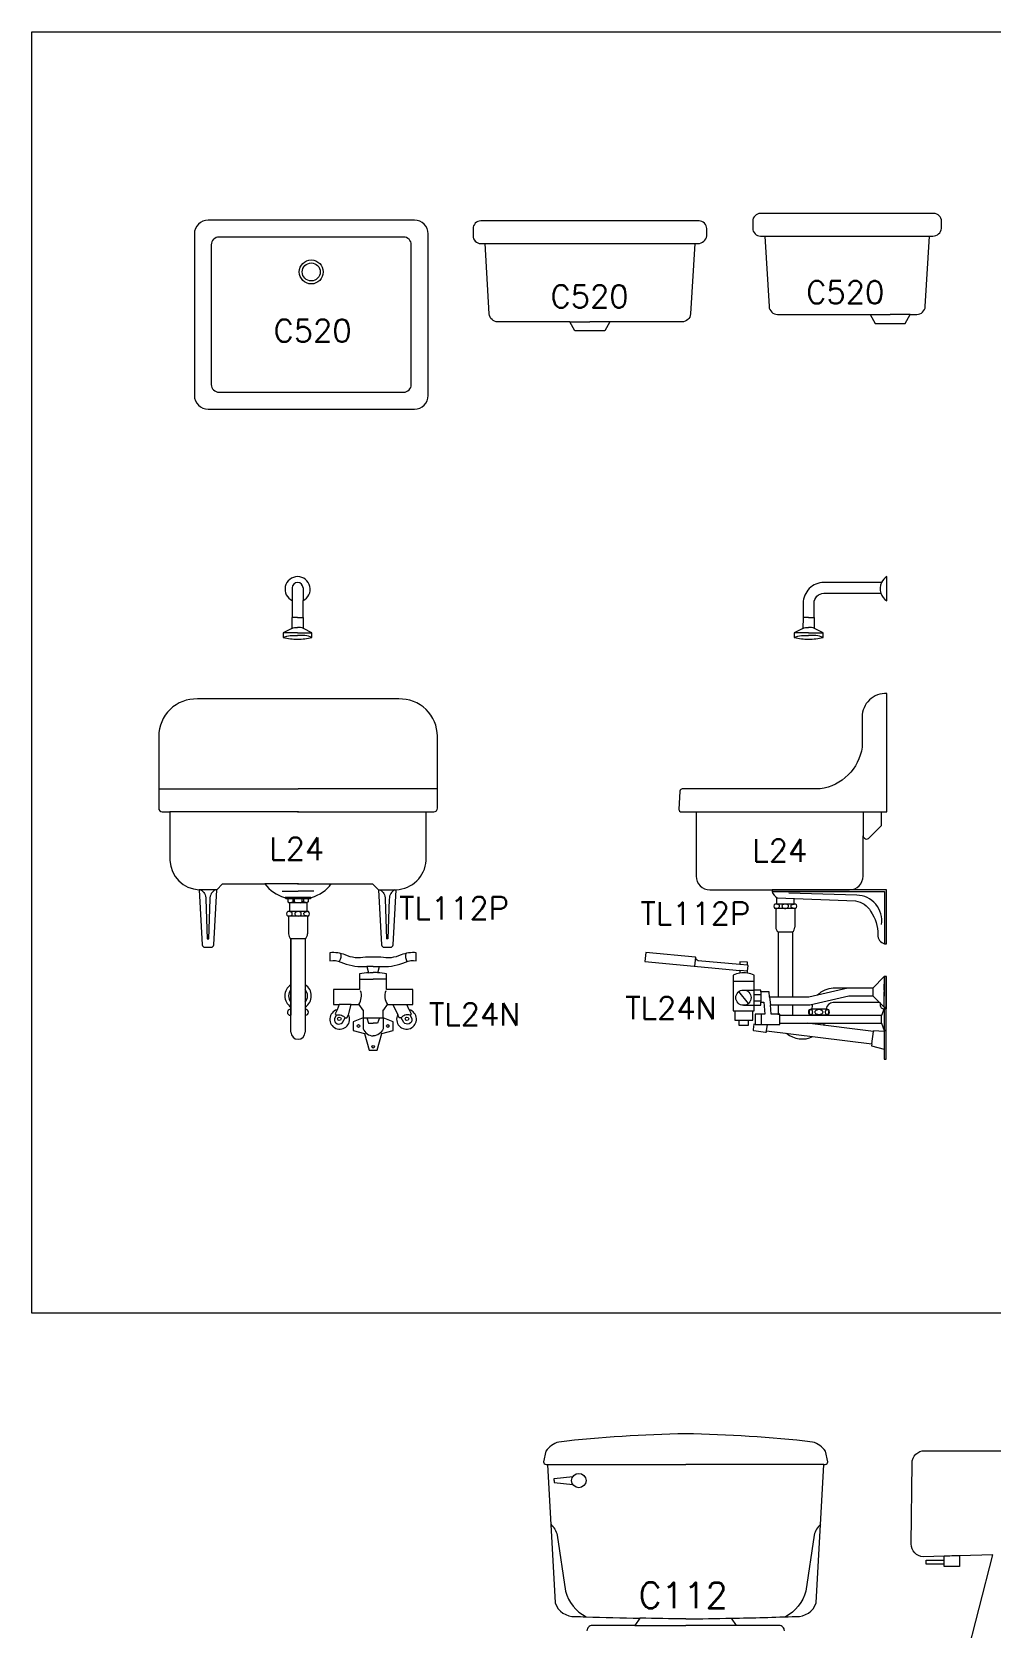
# Model space of a CAD drawing. Header units: inches. Extents: x -2548 to -2391, y 2200 to 2352.
# Drawn here: x -2435.76 to -2432.03, y 2328.6 to 2334.82 of the extents above; entities that cross this region are included whole.
import ezdxf
from ezdxf.enums import TextEntityAlignment as Align

# ---------------------------------------------------------------- set-up
doc = ezdxf.new("R2010")
doc.units = ezdxf.units.IN
doc.header["$MEASUREMENT"] = 0
for name, color, linetype in [('3', 3, 'Continuous'), ('WC-DET1', 15, 'Continuous'), ('WC-DET2', 10, 'Continuous'), ('WC-OUT', 7, 'Continuous'), ('WC-OUTL', 7, 'Continuous'), ('WC-SERIAL', 4, 'Continuous')]:
    doc.layers.add(name, color=color, linetype=linetype)
doc.styles.add('ROMANS', font='romans', dxfattribs={"height": 0.1})

msp = doc.modelspace()

# ---------------------------------------------------------------- linework, layer by layer
at = {"color": 1}
for points in [[(-2434.75171, 2332.6039), (-2434.75171, 2332.53792), (-2434.75346, 2332.53792), (-2434.75346, 2332.49592), (-2434.78671, 2332.47842), (-2434.78671, 2332.46092, 0.0615421), (-2434.73071, 2332.45392, 0.0615421), (-2434.67471, 2332.46092), (-2434.67471, 2332.47842), (-2434.70796, 2332.49592), (-2434.70796, 2332.53792), (-2434.70971, 2332.53792), (-2434.70971, 2332.6039, 4.4415184)], [(-2434.78146, 2331.44942), (-2434.72896, 2331.44942), (-2434.67646, 2331.44942, 0.1728332), (-2434.59944, 2331.50194), (-2434.43863, 2331.50197), (-2434.41571, 2331.47917), (-2434.404, 2331.2651, 0.3983009), (-2434.39352, 2331.25517), (-2434.38158, 2331.25517), (-2434.36965, 2331.25517, 0.3983009), (-2434.35917, 2331.2651), (-2434.34746, 2331.47918, -0.0000065), (-2434.34746, 2331.47918, 0.386985), (-2434.23021, 2331.59292), (-2434.23021, 2331.78192), (-2434.20046, 2331.78192, 0.4142136), (-2434.18646, 2331.79592), (-2434.18646, 2332.07592, 0.4246497), (-2434.33696, 2332.22117), (-2434.73071, 2332.22117), (-2435.12096, 2332.22117, 0.4246497), (-2435.27146, 2332.07592), (-2435.27146, 2331.79592, 0.4142136), (-2435.25746, 2331.78192), (-2435.22771, 2331.78192), (-2435.22771, 2331.59292, 0.3929767), (-2435.11396, 2331.47918), (-2435.10225, 2331.2651, 0.3983009), (-2435.09177, 2331.25517), (-2435.07983, 2331.25517), (-2435.0679, 2331.25517, 0.3983009), (-2435.05742, 2331.2651), (-2435.04571, 2331.47917), (-2435.02279, 2331.50197), (-2434.85848, 2331.50194, 0.1728332)], [(-2434.38421, 2331.09067), (-2434.38421, 2331.13092), (-2434.38421, 2331.15192, 0.0219067), (-2434.41899, 2331.15618), (-2434.41221, 2331.17992), (-2434.39996, 2331.17992, 0.1003423), (-2434.31071, 2331.19742, -0.1467688), (-2434.26871, 2331.20267), (-2434.26871, 2331.23417, 0.1181573), (-2434.32821, 2331.22542, -0.1613498), (-2434.40696, 2331.21667), (-2434.43671, 2331.21667), (-2434.46646, 2331.21667, -0.1613498), (-2434.54521, 2331.22542, 0.1181573), (-2434.60471, 2331.23417), (-2434.60471, 2331.20267, -0.1467688), (-2434.56271, 2331.19742, 0.1003423), (-2434.47346, 2331.17992), (-2434.46121, 2331.17992), (-2434.45443, 2331.15618, 0.0219067), (-2434.48921, 2331.15192), (-2434.48921, 2331.13092), (-2434.48921, 2331.09067), (-2434.59115, 2331.09067), (-2434.59115, 2331.03292), (-2434.5684, 2331.03292), (-2434.57729, 2331.01217, 2.8068044), (-2434.53253, 2330.99301), (-2434.52255, 2331.03292), (-2434.49271, 2331.03292), (-2434.47871, 2331.01192), (-2434.47521, 2331.01192), (-2434.47521, 2330.98042), (-2434.5148, 2330.96467), (-2434.5148, 2330.93142), (-2434.46996, 2330.91917), (-2434.45246, 2330.85442), (-2434.43671, 2330.85442), (-2434.42096, 2330.85442), (-2434.40346, 2330.91917), (-2434.35862, 2330.93142), (-2434.35862, 2330.96467), (-2434.39821, 2330.98042), (-2434.39821, 2331.01192), (-2434.39471, 2331.01192), (-2434.38071, 2331.03292), (-2434.36027, 2331.03292), (-2434.34089, 2330.99301, 2.8068044), (-2434.29613, 2331.01217), (-2434.30502, 2331.03292), (-2434.28227, 2331.03292), (-2434.28227, 2331.09067)]]:
    msp.add_lwpolyline(points, format="xyb", close=True, dxfattribs=at)
msp.add_circle((-2434.67753, 2333.88242), 0.035, dxfattribs=at)
at = {"layer": '3'}
msp.add_lwpolyline([(-2435.76498, 2334.81618), (-2419.57308, 2334.81618), (-2419.57308, 2329.832), (-2435.76498, 2329.832)], close=True, dxfattribs=at)
at = {"layer": 'WC-DET1', "color": 1}
for p, q in [((-2433.1789, 2331.78192), (-2432.52965, 2331.78192)), ((-2432.52965, 2331.78192), (-2432.4579, 2331.78192)), ((-2434.77869, 2331.44942), (-2434.77869, 2331.44659)), ((-2434.77716, 2331.44659), (-2434.77716, 2331.44376)), ((-2434.76894, 2331.44376), (-2434.76894, 2331.43165)), ((-2434.68898, 2331.44376), (-2434.68898, 2331.43165)), ((-2434.68076, 2331.44659), (-2434.68076, 2331.44376)), ((-2434.67923, 2331.44942), (-2434.67923, 2331.44659)), ((-2432.88315, 2331.47217), (-2432.44565, 2331.47217)), ((-2432.86608, 2331.44905), (-2432.86608, 2331.42353)), ((-2432.79871, 2331.44505), (-2432.79871, 2331.42353)), ((-2432.44565, 2331.47217), (-2432.44565, 2331.26917)), ((-2434.76894, 2331.43165), (-2434.76264, 2331.42768)), ((-2434.76587, 2331.37673), (-2434.76587, 2331.30694)), ((-2434.76264, 2331.42768), (-2434.76264, 2331.39409)), ((-2434.68898, 2331.43165), (-2434.69528, 2331.42768)), ((-2434.69528, 2331.42768), (-2434.69528, 2331.39409)), ((-2434.69205, 2331.37673), (-2434.69205, 2331.30694)), ((-2432.8693, 2331.40617), (-2432.8693, 2331.33287)), ((-2432.79549, 2331.40617), (-2432.79549, 2331.33287)), ((-2432.86047, 2331.31472), (-2432.80432, 2331.31472)), ((-2434.75674, 2331.28878), (-2434.70118, 2331.28878)), ((-2432.90489, 2330.9302), (-2432.9017, 2330.95417))]:
    msp.add_line(p, q, dxfattribs=at)
msp.add_lwpolyline([(-2435.03681, 2333.41447), (-2434.31826, 2333.41447, 0.4142136), (-2434.28816, 2333.44457), (-2434.28816, 2333.98812, 0.4142136), (-2434.31826, 2334.01822), (-2435.03681, 2334.01822, 0.4142136), (-2435.06691, 2333.98812), (-2435.06691, 2333.44457, 0.4142136)], format="xyb", close=True, dxfattribs=at)
for points in [[(-2434.75171, 2332.65342), (-2434.75171, 2332.6039)], [(-2434.70971, 2332.65342), (-2434.70971, 2332.6039)], [(-2434.73071, 2332.53792), (-2434.75171, 2332.53792)], [(-2434.73071, 2332.53792), (-2434.70971, 2332.53792)], [(-2432.7414, 2332.53792), (-2432.7624, 2332.53792)], [(-2432.7414, 2332.53792), (-2432.7204, 2332.53792)], [(-2434.73071, 2332.47842), (-2434.78671, 2332.47842)], [(-2434.73071, 2332.47842), (-2434.67471, 2332.47842)], [(-2432.7414, 2332.47842), (-2432.7974, 2332.47842)], [(-2432.7414, 2332.47842), (-2432.6854, 2332.47842)], [(-2435.26971, 2331.87117), (-2434.72896, 2331.87117)], [(-2434.18821, 2331.87117), (-2434.72896, 2331.87117)], [(-2434.72721, 2331.50192), (-2434.85846, 2331.50194)], [(-2434.73071, 2331.50192), (-2434.59946, 2331.50194)], [(-2434.67923, 2331.44942), (-2434.77869, 2331.44942)], [(-2434.67923, 2331.44659), (-2434.77869, 2331.44659)], [(-2434.68076, 2331.44376), (-2434.77716, 2331.44376)], [(-2432.88315, 2331.47917), (-2432.58215, 2331.47917)], [(-2434.68892, 2331.39409), (-2434.769, 2331.39409)], [(-2434.68892, 2331.37673), (-2434.769, 2331.37673)], [(-2434.69528, 2331.42768), (-2434.76264, 2331.42768)], [(-2432.79236, 2331.42353), (-2432.87244, 2331.42353)], [(-2432.79236, 2331.40617), (-2432.87244, 2331.40617)], [(-2432.86018, 2331.31472), (-2432.86018, 2331.06092)], [(-2432.80461, 2331.31472), (-2432.80461, 2331.06092)], [(-2434.75674, 2330.92525), (-2434.75674, 2331.28878), (-2434.70118, 2331.28878), (-2434.70118, 2330.92525)], [(-2434.75674, 2331.28878), (-2434.75674, 2331.04604)], [(-2434.70118, 2331.28878), (-2434.70118, 2331.04604)], [(-2432.4474, 2331.14124), (-2432.4474, 2331.08192)], [(-2432.43865, 2331.08892), (-2432.43865, 2331.14205), (-2432.44215, 2331.14205)], [(-2434.75674, 2331.06683), (-2434.75674, 2330.99092)], [(-2434.70118, 2331.06683), (-2434.70118, 2330.99092)], [(-2433.0354, 2331.12392), (-2432.95315, 2331.12392)], [(-2432.9269, 2331.08192), (-2432.9269, 2331.04167)], [(-2432.49115, 2331.09592), (-2432.49115, 2331.06617)], [(-2432.4474, 2331.08892), (-2432.4474, 2331.1123)], [(-2432.4474, 2331.08892), (-2432.4474, 2331.06554)], [(-2432.4474, 2331.0226), (-2432.4474, 2331.08192)], [(-2432.43865, 2331.05567), (-2432.43865, 2331.10642)], [(-2434.52255, 2331.03292), (-2434.5684, 2331.03292)], [(-2434.36027, 2331.03292), (-2434.30502, 2331.03292)], [(-2433.0284, 2331.00842), (-2432.9584, 2331.00842)], [(-2432.99515, 2331.02942), (-2432.95315, 2331.02942)], [(-2432.8933, 2331.06092), (-2432.89032, 2331.03117)], [(-2432.86018, 2331.03117), (-2432.86018, 2330.99179)], [(-2432.80461, 2331.03117), (-2432.80461, 2330.99179)], [(-2432.4474, 2331.01717), (-2432.4474, 2330.93142)], [(-2434.47521, 2330.98042), (-2434.39821, 2330.98042)], [(-2432.94965, 2330.95522), (-2432.94965, 2330.95417), (-2432.8534, 2330.95417), (-2432.8534, 2330.95942)], [(-2432.8534, 2330.95942), (-2432.8534, 2330.98917)], [(-2432.8534, 2330.95942), (-2432.74667, 2330.95942)], [(-2432.4579, 2330.95942), (-2432.4579, 2330.98917)], [(-2432.49598, 2330.87961), (-2432.48875, 2330.92747)], [(-2432.4474, 2330.92756), (-2432.4474, 2330.85908)], [(-2433.75802, 2329.24254), (-2433.22002, 2329.24254)], [(-2432.68202, 2329.24254), (-2433.22002, 2329.24254)], [(-2433.73202, 2329.18054), (-2433.73202, 2329.18854), (-2433.65937, 2329.19599)], [(-2433.73202, 2329.18054), (-2433.73202, 2329.17254), (-2433.65937, 2329.16509)], [(-2432.21373, 2328.8548), (-2432.21373, 2328.8708)], [(-2433.41802, 2328.61654), (-2433.22002, 2328.61654)], [(-2433.02202, 2328.61654), (-2433.22002, 2328.61654)]]:
    msp.add_lwpolyline(points, dxfattribs=at)
for points in [[(-2432.45756, 2332.67442, 0.1968842), (-2432.46043, 2332.63242, 0.2837857)], [(-2434.75346, 2332.49592, -0.0914637), (-2434.73071, 2332.49942, -1.4793321)], [(-2434.70796, 2332.49592, 0.0914637), (-2434.73071, 2332.49942, 1.4793321)], [(-2432.76415, 2332.49592, -0.0914637), (-2432.7414, 2332.49942, -1.4793321)], [(-2432.71865, 2332.49592, 0.0914637), (-2432.7414, 2332.49942, 1.4793321)], [(-2432.7974, 2332.46092, -0.1097722), (-2432.7414, 2332.46792, 0.047192)], [(-2432.6854, 2332.46092, 0.1097722), (-2432.7414, 2332.46792, -0.047192)], [(-2434.72721, 2331.78192), (-2435.22771, 2331.78192, -0.4142136)], [(-2434.73071, 2331.78192), (-2434.23021, 2331.78192, 0.4142136)], [(-2432.52965, 2331.78192), (-2432.52965, 2331.68917, -0.4142136)], [(-2435.04571, 2331.47917), (-2435.11221, 2331.47917, -0.0031524), (-2435.11396, 2331.47918)], [(-2434.41571, 2331.47917), (-2434.34921, 2331.47917, 0.0031524), (-2434.34746, 2331.47918)], [(-2432.58215, 2331.47917), (-2432.88315, 2331.47917, -0.4142136)], [(-2432.45773, 2331.34382, 0.4517329), (-2432.55436, 2331.45786), (-2432.81872, 2331.46516)], [(-2434.43671, 2331.17992), (-2434.46121, 2331.17992, -0.1003423)], [(-2434.45427, 2331.15619, -0.0109906), (-2434.43671, 2331.15717, 0.9668696)], [(-2434.43671, 2331.17992), (-2434.41221, 2331.17992, 0.1003423)], [(-2434.41915, 2331.15619, 0.0109906), (-2434.43671, 2331.15717, -0.9668696)], [(-2432.9794, 2331.15432, 0.074058), (-2433.00915, 2331.15432, 4.6979645)], [(-2432.95315, 2331.02942), (-2432.95315, 2331.08892, 0.2128581)], [(-2432.59046, 2331.09548), (-2432.64536, 2331.09548, 0.2090893), (-2432.70671, 2331.06865, 0.6425249)], [(-2432.46315, 2331.03992), (-2432.46315, 2331.03117, 0.4142136), (-2432.4474, 2331.01542), (-2432.43865, 2331.01542), (-2432.43865, 2331.06617)], [(-2434.75674, 2331.01367), (-2434.75911, 2331.01367, 1.1110577), (-2434.75674, 2330.99117)], [(-2434.70118, 2330.99092), (-2434.69961, 2330.99092, 1), (-2434.69961, 2331.01367), (-2434.70118, 2331.01367, 1)], [(-2432.72889, 2331.01454), (-2432.7309, 2331.01454, 1), (-2432.7309, 2330.99179)], [(-2432.7309, 2331.03204), (-2432.72893, 2331.03204, 1)], [(-2432.72605, 2331.03366, 0.0580095), (-2432.72889, 2331.01454, 0.6425249)], [(-2432.67324, 2331.01454), (-2432.72889, 2331.01454, 1)], [(-2432.67336, 2330.99179), (-2432.6714, 2330.99179, 1), (-2432.6714, 2331.01454), (-2432.67324, 2331.01454, 1)], [(-2432.4649, 2331.03992), (-2432.64536, 2331.03992, 0.3869743), (-2432.67324, 2331.01454, 0.4126155)], [(-2432.7309, 2330.99179), (-2432.72893, 2330.99179, 1)], [(-2432.72893, 2330.99179), (-2432.67336, 2330.99179, 1)], [(-2434.75674, 2330.92525, 1), (-2434.70118, 2330.92525, 3.8174799)], [(-2433.74508, 2329.01059, -0.1514876), (-2433.72002, 2328.96854), (-2433.68802, 2328.75054, 0.2079872), (-2433.60802, 2328.65054, 3.712219)], [(-2432.69495, 2329.01059, 0.1514876), (-2432.72002, 2328.96854), (-2432.75202, 2328.75054, -0.2079872), (-2432.83202, 2328.65054, -3.712219)], [(-2433.22002, 2328.64254, -0.0029042), (-2433.39801, 2328.64497, -0.3379917)], [(-2433.22002, 2328.64254, 0.0029042), (-2433.04202, 2328.64497, 0.3379917)]]:
    msp.add_lwpolyline(points, format="xyb", dxfattribs=at)
for centre, radius in [((-2434.67753, 2333.88242), 0.04656), ((-2434.30502, 2330.97692), 0.007), ((-2433.63602, 2329.18054), 0.028)]:
    msp.add_circle(centre, radius, dxfattribs=at)
for centre, radius, start, end in [((-2434.73071, 2332.65342), 0.021, 0, 180), ((-2434.76381, 2331.38541), 0.01011, 120.89592, 239.10408), ((-2434.69411, 2331.38541), 0.01011, 300.89592, 59.10408), ((-2432.86724, 2331.41485), 0.01011, 120.89592, 239.10408), ((-2432.79755, 2331.41485), 0.01011, 300.89592, 59.10408), ((-2432.84438, 2331.33377), 0.02494, 182.062987, 229.821417), ((-2432.82041, 2331.33377), 0.02494, 310.178583, 357.937013), ((-2434.74095, 2331.30783), 0.02494, 182.062987, 229.821417), ((-2434.71697, 2331.30783), 0.02494, 310.178583, 357.937013), ((-2434.72896, 2331.06617), 0.05163, 122.556811, 237.443189), ((-2434.72896, 2331.06617), 0.03693, 138.79554, 221.20446), ((-2434.72896, 2331.06617), 0.05163, 302.556811, 57.443189), ((-2434.72896, 2331.06617), 0.03693, 318.79554, 41.20446), ((-2432.76677, 2330.99179), 0.03784, 180, 183.977468), ((-2432.76677, 2330.99179), 0.03784, 356.022532, 0), ((-2432.76677, 2330.99179), 0.09341, 334.431853, 339.721382), ((-2432.76677, 2330.99179), 0.09341, 358.389602, 0), ((-2432.76677, 2330.99179), 0.09341, 229.663255, 296.228814), ((-2422.90573, 1971.29881), 357.70863, 91.4814583, 91.491072)]:
    msp.add_arc(centre, radius, start, end, dxfattribs=at)
at = {"layer": 'WC-DET2', "color": 1}
for p, q in [((-2434.74985, 2331.44376), (-2434.74985, 2331.43192)), ((-2434.7438, 2331.44376), (-2434.7438, 2331.43192)), ((-2434.71412, 2331.44376), (-2434.71412, 2331.43192)), ((-2434.70807, 2331.44376), (-2434.70807, 2331.43192)), ((-2434.76264, 2331.42768), (-2434.74985, 2331.43192)), ((-2434.74985, 2331.43192), (-2434.7438, 2331.43192)), ((-2434.7391, 2331.42768), (-2434.7438, 2331.43192)), ((-2434.71882, 2331.42768), (-2434.71412, 2331.43192)), ((-2434.70807, 2331.43192), (-2434.71412, 2331.43192)), ((-2434.69528, 2331.42768), (-2434.70807, 2331.43192))]:
    msp.add_line(p, q, dxfattribs=at)
for points in [[(-2433.18487, 2333.99319), (-2433.20114, 2333.71913, -0.3927255), (-2433.2343, 2333.68834), (-2433.51529, 2333.68834), (-2433.53469, 2333.65351), (-2433.59384, 2333.65351), (-2433.65107, 2333.65351), (-2433.67047, 2333.68834), (-2433.95129, 2333.68834, -0.3927255), (-2433.98445, 2333.71913), (-2434.00054, 2333.99319)], [(-2432.9117, 2334.02203), (-2432.8956, 2333.74797, 0.3927255), (-2432.86244, 2333.71718), (-2432.50165, 2333.71718), (-2432.48225, 2333.68236), (-2432.42502, 2333.68236), (-2432.36587, 2333.68236), (-2432.34647, 2333.71718), (-2432.32045, 2333.71718, 0.3927255), (-2432.28729, 2333.74797), (-2432.27102, 2334.02203)], [(-2434.78671, 2332.46092, -0.1097722), (-2434.73071, 2332.46792, 0.047192)], [(-2434.67471, 2332.46092, 0.1097722), (-2434.73071, 2332.46792, -0.047192)], [(-2435.10871, 2331.47917, -0.2839913), (-2435.08771, 2331.44242), (-2435.08246, 2331.28842), (-2435.07633, 2331.28842)], [(-2435.05096, 2331.47917, 0.2839913), (-2435.07196, 2331.44242), (-2435.07721, 2331.28842), (-2435.07633, 2331.28842)], [(-2434.41046, 2331.47917, -0.2839913), (-2434.38946, 2331.44242), (-2434.38421, 2331.28842)], [(-2434.35271, 2331.47917, 0.2839913), (-2434.37371, 2331.44242), (-2434.37896, 2331.28842), (-2434.38421, 2331.28842)], [(-2434.76431, 2331.37673, 0.0617923), (-2434.75923, 2331.37736, 0.0750644), (-2434.75534, 2331.37899, 0.1070264), (-2434.75247, 2331.38172, 0.0908467), (-2434.75163, 2331.38637, 0.1505634), (-2434.75247, 2331.3891, 0.1070264), (-2434.75534, 2331.39183, 0.0750644), (-2434.75923, 2331.39346, 0.0617923), (-2434.76431, 2331.39409, 0.0549391)], [(-2434.69361, 2331.37673, -0.0617923), (-2434.69869, 2331.37736, -0.0750644), (-2434.70258, 2331.37899, -0.1070264), (-2434.70545, 2331.38172, -0.0908467), (-2434.70629, 2331.38637, -0.1505634), (-2434.70545, 2331.3891, -0.1070264), (-2434.70258, 2331.39183, -0.0750644), (-2434.69869, 2331.39346, -0.0617923), (-2434.69361, 2331.39409, -0.0549391)], [(-2432.86775, 2331.40617, 0.0617923), (-2432.86267, 2331.4068, 0.0750644), (-2432.85878, 2331.40843, 0.1070264), (-2432.8559, 2331.41116, 0.0908467), (-2432.85506, 2331.41581, 0.1505634), (-2432.8559, 2331.41854, 0.1070264), (-2432.85878, 2331.42127, 0.0750644), (-2432.86267, 2331.4229, 0.0617923), (-2432.86775, 2331.42353, 0.0549391)], [(-2432.79705, 2331.40617, -0.0617923), (-2432.80212, 2331.4068, -0.0750644), (-2432.80601, 2331.40843, -0.1070264), (-2432.80889, 2331.41116, -0.0908467), (-2432.80973, 2331.41581, -0.1505634), (-2432.80889, 2331.41854, -0.1070264), (-2432.80601, 2331.42127, -0.0750644), (-2432.80212, 2331.4229, -0.0617923), (-2432.79705, 2331.42353, -0.0549391)], [(-2434.56414, 2331.23136, -0.2093777), (-2434.56829, 2331.19961, 3.9258923)], [(-2434.30928, 2331.23136, 0.2093777), (-2434.30513, 2331.19961, -3.9258923)], [(-2434.57729, 2331.01217), (-2434.58415, 2330.99617), (-2434.58065, 2330.99092, -0.1712927), (-2434.55965, 2330.99092, -0.1532882), (-2434.54565, 2330.98042), (-2434.53865, 2330.98042), (-2434.53253, 2330.99301)], [(-2434.29613, 2331.01217), (-2434.28927, 2330.99617), (-2434.29277, 2330.99092, 0.1712927), (-2434.31377, 2330.99092, 0.1532882), (-2434.32777, 2330.98042), (-2434.33477, 2330.98042), (-2434.34089, 2330.99301)], [(-2434.58065, 2330.99092), (-2434.58765, 2330.97692, 0.773188), (-2434.55615, 2330.96292), (-2434.54565, 2330.98042)], [(-2434.47521, 2330.98042), (-2434.47521, 2330.93842, 0.3136157), (-2434.43671, 2330.91042, 2.9747203)], [(-2434.39821, 2330.98042), (-2434.39821, 2330.93842, -0.3136157), (-2434.43671, 2330.91042, -2.9747203)], [(-2434.29277, 2330.99092), (-2434.28577, 2330.97692, -0.773188), (-2434.31727, 2330.96292), (-2434.32777, 2330.98042)]]:
    msp.add_lwpolyline(points, format="xyb", dxfattribs=at)
for points in [[(-2433.67047, 2333.68834), (-2433.59288, 2333.68834)], [(-2433.51529, 2333.68834), (-2433.59288, 2333.68834)], [(-2432.50165, 2333.71718), (-2432.42406, 2333.71718)], [(-2432.34647, 2333.71718), (-2432.42406, 2333.71718)], [(-2434.79021, 2331.47392), (-2434.72896, 2331.47392)], [(-2434.66771, 2331.47392), (-2434.72896, 2331.47392)], [(-2433.18186, 2331.21711), (-2433.1852, 2331.18128)], [(-2434.48921, 2331.13092), (-2434.43671, 2331.13092)], [(-2434.38421, 2331.13092), (-2434.43671, 2331.13092)], [(-2432.9794, 2331.18504), (-2433.00915, 2331.18781)], [(-2432.97932, 2331.16212), (-2433.00915, 2331.1649)], [(-2432.97573, 2331.03663), (-2433.01306, 2331.08292)], [(-2432.99515, 2331.08892), (-2432.95315, 2331.08892)], [(-2432.95315, 2331.07142), (-2432.9269, 2331.07142)], [(-2432.95315, 2331.04692), (-2432.9269, 2331.04692)], [(-2434.46121, 2330.98042), (-2434.45421, 2330.95942), (-2434.43671, 2330.95942)], [(-2434.41221, 2330.98042), (-2434.41921, 2330.95942), (-2434.43671, 2330.95942)], [(-2433.01265, 2330.97167), (-2432.9759, 2330.97167)], [(-2432.92515, 2330.95417), (-2432.92515, 2330.99442)]]:
    msp.add_lwpolyline(points, dxfattribs=at)
for points in [[(-2434.72896, 2331.39409, 0.0617923), (-2434.73404, 2331.39346, 0.0750644), (-2434.73793, 2331.39183, 0.1070264), (-2434.7408, 2331.3891, 0.1505634), (-2434.74164, 2331.38637, 0.0908467), (-2434.7408, 2331.38172, 0.1070264), (-2434.73793, 2331.37899, 0.0750644), (-2434.73404, 2331.37736, 0.0617923), (-2434.72896, 2331.37673, 0.0617923), (-2434.72388, 2331.37736, 0.0750644), (-2434.71999, 2331.37899, 0.1070264), (-2434.71712, 2331.38172, 0.0908467), (-2434.71628, 2331.38637, 0.1505634), (-2434.71712, 2331.3891, 0.1070264), (-2434.71999, 2331.39183, 0.0750644), (-2434.72388, 2331.39346, 0.0617923)], [(-2432.8324, 2331.42353, 0.0617923), (-2432.83747, 2331.4229, 0.0750644), (-2432.84136, 2331.42127, 0.1070264), (-2432.84424, 2331.41854, 0.1505634), (-2432.84508, 2331.41581, 0.0908467), (-2432.84424, 2331.41116, 0.1070264), (-2432.84136, 2331.40843, 0.0750644), (-2432.83747, 2331.4068, 0.0617923), (-2432.8324, 2331.40617, 0.0617923), (-2432.82732, 2331.4068, 0.0750644), (-2432.82343, 2331.40843, 0.1070264), (-2432.82055, 2331.41116, 0.0908467), (-2432.81971, 2331.41581, 0.1505634), (-2432.82055, 2331.41854, 0.1070264), (-2432.82343, 2331.42127, 0.0750644), (-2432.82732, 2331.4229, 0.0617923)], [(-2432.73265, 2331.01279, 0.1301586), (-2432.7352, 2331.01212, 0.1064686), (-2432.73759, 2331.00998, 0.0842476), (-2432.73908, 2331.00697, 0.0732807), (-2432.73965, 2331.00317, 0.0732807), (-2432.73908, 2330.99936, 0.0842476), (-2432.73759, 2330.99636, 0.1064686), (-2432.7352, 2330.99422, 0.1301586), (-2432.73265, 2330.99354, 0.1301586), (-2432.73009, 2330.99422, 0.1064686), (-2432.7277, 2330.99636, 0.0842476), (-2432.72621, 2330.99936, 0.0732807), (-2432.72565, 2331.00317, 0.0732807), (-2432.72621, 2331.00697, 0.0842476), (-2432.7277, 2331.00998, 0.1064686), (-2432.73009, 2331.01212, 0.1301586)], [(-2432.70115, 2331.01279, 0.0620602), (-2432.70745, 2331.01201, 0.0752985), (-2432.71228, 2331.00998, 0.1070495), (-2432.71585, 2331.00657, 0.1500291), (-2432.7169, 2331.00317, 0.1500291), (-2432.71585, 2330.99977, 0.1070495), (-2432.71228, 2330.99636, 0.0752985), (-2432.70745, 2330.99433, 0.0620602), (-2432.70115, 2330.99354, 0.0620602), (-2432.69484, 2330.99433, 0.0752985), (-2432.69001, 2330.99636, 0.1070495), (-2432.68644, 2330.99977, 0.1500291), (-2432.6854, 2331.00317, 0.1500291), (-2432.68644, 2331.00657, 0.1070495), (-2432.69001, 2331.00998, 0.0752985), (-2432.69484, 2331.01201, 0.0620602)], [(-2432.66965, 2331.01279, 0.1301586), (-2432.6722, 2331.01212, 0.1064686), (-2432.67459, 2331.00998, 0.0842476), (-2432.67608, 2331.00697, 0.0732807), (-2432.67665, 2331.00317, 0.0732807), (-2432.67608, 2330.99936, 0.0842476), (-2432.67459, 2330.99636, 0.1064686), (-2432.6722, 2330.99422, 0.1301586), (-2432.66965, 2330.99354, 0.1301586), (-2432.66709, 2330.99422, 0.1064686), (-2432.6647, 2330.99636, 0.0842476), (-2432.66321, 2330.99936, 0.0732807), (-2432.66265, 2331.00317, 0.0732807), (-2432.66321, 2331.00697, 0.0842476), (-2432.6647, 2331.00998, 0.1064686), (-2432.66709, 2331.01212, 0.1301586)]]:
    msp.add_lwpolyline(points, format="xyb", close=True, dxfattribs=at)
for centre, radius in [((-2432.99515, 2331.05917), 0.02975), ((-2434.5684, 2330.97692), 0.007), ((-2434.4938, 2330.94892), 0.00525), ((-2434.37962, 2330.94892), 0.00525), ((-2434.43671, 2330.86842), 0.00525)]:
    msp.add_circle(centre, radius, dxfattribs=at)
for centre, start, end in [((-2434.53973, 2331.06591), 324.948614, 19.862099), ((-2434.33369, 2331.06591), 160.137901, 215.051386)]:
    msp.add_arc(centre, 0.05744, start, end, dxfattribs=at)
at = {"layer": 'WC-OUT', "color": 1}
for points in [[(-2432.27102, 2334.02203), (-2432.25825, 2334.02203, 0.3874945), (-2432.22412, 2334.05213), (-2432.22412, 2334.07978, 0.4142136), (-2432.25422, 2334.10988), (-2432.92885, 2334.10988, 0.4142136), (-2432.95895, 2334.07978), (-2432.95895, 2334.05213, 0.4142136), (-2432.92885, 2334.02203), (-2432.9117, 2334.02203, 0.3874945)], [(-2433.18487, 2333.99319), (-2433.17209, 2333.99319, 0.3874945), (-2433.13797, 2334.02329), (-2433.13797, 2334.05094, 0.4142136), (-2433.16807, 2334.08104), (-2434.01769, 2334.08104, 0.4142136), (-2434.04779, 2334.05094), (-2434.04779, 2334.02329, 0.4142136), (-2434.01769, 2333.99319), (-2434.00054, 2333.99319, 0.3874945)], [(-2432.83568, 2328.59654, 0.4142136), (-2432.85568, 2328.61654), (-2433.02202, 2328.61654), (-2433.04202, 2328.64497, 0.0041129), (-2432.79003, 2328.65195, 0.3379917), (-2432.71202, 2328.70454), (-2432.68202, 2329.24254), (-2432.67681, 2329.24254, 0.3993658), (-2432.66679, 2329.25397), (-2432.67602, 2329.29454, 0.1741635), (-2432.72602, 2329.33054, 0.0239266), (-2433.22002, 2329.36254, 0.0239266), (-2433.71402, 2329.33054, 0.1741635), (-2433.76402, 2329.29454), (-2433.77324, 2329.25397, 0.3993658), (-2433.76322, 2329.24254), (-2433.75802, 2329.24254), (-2433.72802, 2328.70454, 0.3379917), (-2433.65, 2328.65195, 0.0006854), (-2433.60802, 2328.6505, 0.0034275), (-2433.39801, 2328.64497), (-2433.41802, 2328.61654), (-2433.58435, 2328.61654, 0.4142136), (-2433.60435, 2328.59654)]]:
    msp.add_lwpolyline(points, format="xyb", dxfattribs=at)
for points in [[(-2435.07933, 2333.34884), (-2434.27573, 2333.34884, 0.4142136), (-2434.22253, 2333.40204), (-2434.22253, 2334.03064, 0.4142136), (-2434.27573, 2334.08384), (-2435.07933, 2334.08384, 0.4142136), (-2435.13253, 2334.03064), (-2435.13253, 2333.40204, 0.4142136)], [(-2432.6819, 2332.63242), (-2432.46043, 2332.63242, 0.1760709), (-2432.4369, 2332.60267), (-2432.4369, 2332.69717, 0.141126), (-2432.45756, 2332.67442), (-2432.6819, 2332.67442, 0.4142136), (-2432.7624, 2332.59392), (-2432.7624, 2332.53792), (-2432.76415, 2332.49592), (-2432.7974, 2332.47842), (-2432.7974, 2332.46092, 0.0615421), (-2432.7414, 2332.45392, 0.0615421), (-2432.6854, 2332.46092), (-2432.6854, 2332.47842), (-2432.71865, 2332.49592), (-2432.71865, 2332.53792), (-2432.7204, 2332.53792), (-2432.7204, 2332.59392, -0.4142136)], [(-2432.88315, 2331.47917), (-2432.88315, 2331.47217, 0.1880761), (-2432.8639, 2331.44767), (-2432.5594, 2331.43542, -0.246049), (-2432.4999, 2331.39517, -0.1513611), (-2432.4719, 2331.30417, 0.3678164), (-2432.44565, 2331.26917), (-2432.43865, 2331.26917), (-2432.43865, 2331.47917), (-2432.58215, 2331.47917, 0.4142136), (-2432.52965, 2331.53167), (-2432.52965, 2331.68917, 0.618034), (-2432.50515, 2331.68042), (-2432.4579, 2331.72942), (-2432.4579, 2331.78192), (-2432.4369, 2331.78192), (-2432.4369, 2332.24217, 0.4307301), (-2432.53315, 2332.15117), (-2432.53315, 2332.03392, -0.3332082), (-2432.6959, 2331.87117), (-2433.23307, 2331.87117, 0.3944121), (-2433.2425, 2331.86237), (-2433.24647, 2331.79178, 0.427287), (-2433.23704, 2331.78192), (-2433.1789, 2331.78192), (-2433.1789, 2331.53167, 0.4142136), (-2433.1264, 2331.47917)], [(-2432.95315, 2331.08892), (-2432.95315, 2331.14667, 0.068007), (-2432.9794, 2331.15432), (-2432.9794, 2331.16213), (-2432.9772, 2331.18484), (-2432.9794, 2331.18504), (-2432.9794, 2331.19742), (-2433.00915, 2331.19917), (-2433.00915, 2331.18781), (-2433.17177, 2331.20294, -0.2601009), (-2433.18186, 2331.21711), (-2433.37552, 2331.23513), (-2433.37886, 2331.1993), (-2433.00915, 2331.1649), (-2433.00915, 2331.15432, 0.068007), (-2433.0354, 2331.14667), (-2433.0354, 2331.00842), (-2433.0284, 2331.00842), (-2433.0284, 2330.97167), (-2433.01265, 2330.97167), (-2433.01265, 2330.95242), (-2432.9759, 2330.95242), (-2432.9759, 2330.97167), (-2432.9584, 2330.97167), (-2432.9584, 2331.00842), (-2432.95315, 2331.00842), (-2432.95315, 2331.02942), (-2432.9269, 2331.02942), (-2432.9269, 2331.04167), (-2432.91608, 2331.04167), (-2432.91135, 2330.99442), (-2432.94965, 2330.99442), (-2432.94965, 2330.95522), (-2432.9549, 2330.95592), (-2432.95764, 2330.93532, 0.4142136), (-2432.95464, 2330.93138), (-2432.90907, 2330.92531, 0.5941847), (-2432.90545, 2330.93027), (-2432.49598, 2330.87961), (-2432.49722, 2330.87139), (-2432.4474, 2330.85908), (-2432.4474, 2330.81942), (-2432.43915, 2330.81942), (-2432.43915, 2330.93142), (-2432.4474, 2330.93142), (-2432.4474, 2330.92756), (-2432.48826, 2330.93072), (-2432.48875, 2330.9275), (-2432.74667, 2330.95942), (-2432.4579, 2330.95942), (-2432.4474, 2330.93142), (-2432.43915, 2330.93142), (-2432.43915, 2331.01717), (-2432.4474, 2331.01717), (-2432.4579, 2330.98917), (-2432.8534, 2330.98917), (-2432.8534, 2330.99442), (-2432.88665, 2330.99442), (-2432.89032, 2331.03117), (-2432.73683, 2331.03117), (-2432.58517, 2331.06617), (-2432.49115, 2331.06617), (-2432.44757, 2331.0226), (-2432.43915, 2331.0226), (-2432.43915, 2331.14124), (-2432.44757, 2331.14124), (-2432.49115, 2331.09592), (-2432.58856, 2331.09592), (-2432.74023, 2331.06092), (-2432.8933, 2331.06092), (-2432.8954, 2331.08192), (-2432.9269, 2331.08192), (-2432.9269, 2331.08892)], [(-2432.02369, 2328.89121), (-2432.15373, 2328.88787), (-2432.15373, 2328.8468), (-2432.21373, 2328.8468), (-2432.21373, 2328.8548), (-2432.28373, 2328.8548), (-2432.28373, 2328.8708), (-2432.21373, 2328.8708), (-2432.21373, 2328.88632), (-2432.2944, 2328.88421, -0.4025469), (-2432.34247, 2328.9341), (-2432.33891, 2329.24801, -0.4071578), (-2432.28892, 2329.2968), (-2431.80173, 2329.2968), (-2431.31454, 2329.2968, -0.4071578), (-2431.26455, 2329.24801), (-2431.26099, 2328.9341, -0.4207083), (-2431.31216, 2328.88419), (-2431.57977, 2328.89121), (-2431.47338, 2328.47688, -0.3045351), (-2431.67564, 2327.7813, -0.289479), (-2431.92782, 2327.7813, -0.3045351), (-2432.13008, 2328.47688)]]:
    msp.add_lwpolyline(points, format="xyb", close=True, dxfattribs=at)
at = {"layer": 'WC-OUTL', "color": 1}
for points in [[(-2434.00054, 2333.99319), (-2433.18487, 2333.99319, 0.3874945)], [(-2432.9117, 2334.02203), (-2432.27102, 2334.02203, 0.3874945)]]:
    msp.add_lwpolyline(points, format="xyb", dxfattribs=at)

# ---------------------------------------------------------------- texts
at = {"layer": 'WC-SERIAL', "color": 1, "style": 'ROMANS', "flags": 8}
for tag, text, height, p in [('C520', 'C520', 0.0875, (-2433.59437, 2333.78721)), ('C520', 'C520', 0.0875, (-2432.5988, 2333.80363)), ('C520', 'C520', 0.0875, (-2434.67228, 2333.65387)), ('L24', 'L24', 0.0875, (-2434.73421, 2331.63842)), ('L24', 'L24', 0.0875, (-2432.8534, 2331.63142)), ('TL112P', 'TL112P', 0.0875, (-2434.12171, 2331.40742)), ('TL112P', 'TL112P', 0.0875, (-2433.1824, 2331.38642)), ('TL24N', 'TL24N', 0.0875, (-2434.04121, 2330.99442)), ('TL24N', 'TL24N', 0.0875, (-2433.2769, 2331.01892)), ('C112', 'C112', 0.1, (-2433.23002, 2328.73454))]:
    msp.add_attdef(tag, text=text, height=height, dxfattribs=at).set_placement(p, align=Align.MIDDLE)

doc.saveas('drawing.dxf')
